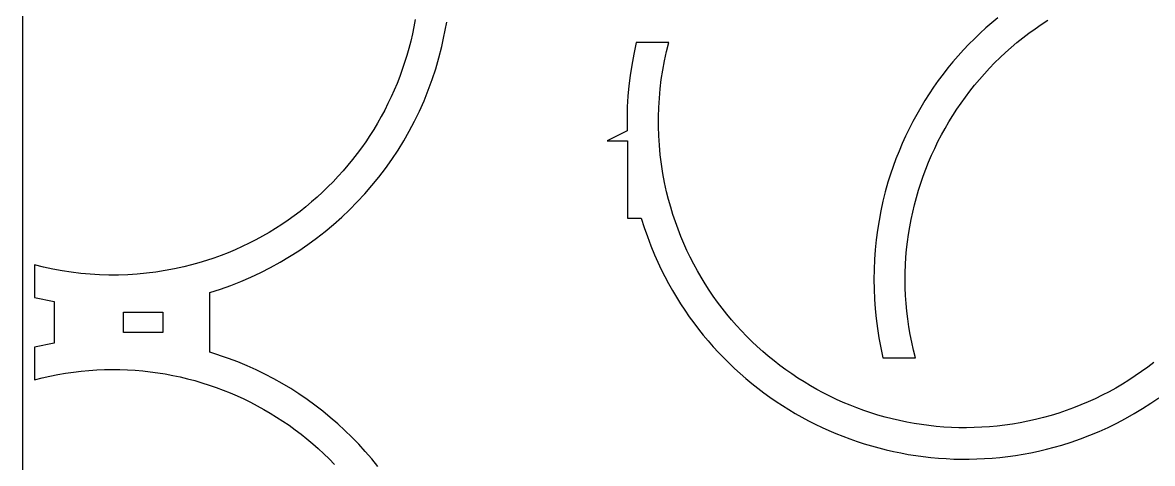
# Model space of a CAD drawing. Extents: x 378 to 958, y 20 to 900.
# Drawn here: x 378 to 521.8, y 570.9 to 627 of the extents above; entities that cross this region are included whole.
import ezdxf

# ---------------------------------------------------------------- set-up
doc = ezdxf.new("R2010")
doc.units = 0
doc.layers.get('0').update_dxf_attribs({"linetype": 'CONTINUOUS'})

msp = doc.modelspace()

# ---------------------------------------------------------------- linework, layer by layer
at = {"color": 0}
msp.add_line((378.0131, 900.108069), (378.0131, 20.108069), dxfattribs=at)
at = {"color": 4}
for p, q in [((427.974516, 627.374007), (427.80451, 626.440736)), ((431.794344, 625.995761), (431.974259, 627.032793)), ((501.327089, 626.943639), (500.575437, 626.28532)), ((502.093155, 627.583886), (501.327089, 626.943639)), ((507.631075, 626.732416), (508.444734, 627.263499)), ((427.612109, 625.513568), (427.397542, 624.592875)), ((427.80451, 626.440736), (427.612109, 625.513568)), ((431.588167, 624.958498), (431.794344, 625.995761)), ((499.838574, 625.609144), (499.116873, 624.915327)), ((500.575437, 626.28532), (499.838574, 625.609144)), ((505.283953, 625.027303), (506.050447, 625.613921)), ((506.050447, 625.613921), (506.832901, 626.182424)), ((506.832901, 626.182424), (507.631075, 626.732416)), ((427.397542, 624.592875), (427.161038, 623.679029)), ((430.991425, 622.494728), (431.355515, 623.921376)), ((431.355515, 623.921376), (431.588167, 624.958498)), ((456.069809, 624.434783), (455.775564, 622.933259)), ((460.232509, 624.434783), (456.069809, 624.434783)), ((459.940847, 623.272773), (460.232509, 624.434783)), ((498.410707, 624.204083), (497.720448, 623.475629)), ((499.116873, 624.915327), (498.410707, 624.204083)), ((503.799792, 623.801304), (504.533655, 624.422965)), ((504.533655, 624.422965), (505.283953, 625.027303)), ((426.902825, 622.772402), (426.623133, 621.873366)), ((427.161038, 623.679029), (426.902825, 622.772402)), ((430.581806, 621.090427), (430.991425, 622.494728)), ((455.775564, 622.933259), (455.522355, 621.541505)), ((459.685811, 622.101788), (459.940847, 623.272773)), ((497.046472, 622.73018), (496.389149, 621.967951)), ((497.720448, 623.475629), (497.046472, 622.73018)), ((501.699187, 621.836345), (502.38232, 622.507598)), ((502.38232, 622.507598), (503.082601, 623.162716)), ((503.082601, 623.162716), (503.799792, 623.801304)), ((426.623133, 621.873366), (426.322191, 620.982292)), ((430.127607, 619.709138), (430.581806, 621.090427)), ((455.522355, 621.541505), (455.311607, 620.218258)), ((459.467406, 620.923033), (459.685811, 622.101788)), ((495.748855, 621.189159), (495.125962, 620.394017)), ((496.389149, 621.967951), (495.748855, 621.189159)), ((500.385314, 620.447021), (501.033439, 621.149354)), ((501.033439, 621.149354), (501.699187, 621.836345)), ((426.000226, 620.099553), (425.657468, 619.22552)), ((426.322191, 620.982292), (426.000226, 620.099553)), ((429.629783, 618.351525), (430.127607, 619.709138)), ((455.311607, 620.218258), (455.144747, 618.922258)), ((459.140504, 618.547044), (459.285636, 619.737715)), ((459.285636, 619.737715), (459.467406, 620.923033)), ((495.125962, 620.394017), (494.520843, 619.582743)), ((499.142885, 618.997913), (499.75505, 619.729742)), ((499.75505, 619.729742), (500.385314, 620.447021)), ((425.294146, 618.360565), (424.910489, 617.50506)), ((425.657468, 619.22552), (425.294146, 618.360565)), ((429.089285, 617.018253), (429.629783, 618.351525)), ((455.144747, 618.922258), (455.023201, 617.612242)), ((459.032013, 617.352224), (459.140504, 618.547044)), ((493.933872, 618.755551), (493.365422, 617.912657)), ((494.520843, 619.582743), (493.933872, 618.755551)), ((497.973802, 617.492191), (498.549056, 618.251931)), ((498.549056, 618.251931), (499.142885, 618.997913)), ((424.910489, 617.50506), (424.506724, 616.659377)), ((428.507065, 615.709986), (429.089285, 617.018253)), ((455.023201, 617.612242), (454.948395, 616.246948)), ((458.960168, 616.154464), (459.032013, 617.352224)), ((492.815867, 617.054277), (492.285578, 616.180625)), ((493.365422, 617.912657), (492.815867, 617.054277)), ((496.879966, 615.933026), (497.417359, 616.719091)), ((497.417359, 616.719091), (497.973802, 617.492191)), ((424.083082, 615.823888), (423.639791, 614.998964)), ((424.506724, 616.659377), (424.083082, 615.823888)), ((427.884076, 614.427388), (428.507065, 615.709986)), ((454.948395, 616.246948), (454.921756, 614.785116)), ((458.924972, 614.95497), (458.960168, 616.154464)), ((491.77493, 615.291917), (491.284297, 614.388369)), ((492.285578, 616.180625), (491.77493, 615.291917)), ((496.361861, 615.134392), (496.879966, 615.933026)), ((423.17708, 614.184978), (422.695177, 613.382301)), ((423.639791, 614.998964), (423.17708, 614.184978)), ((427.221269, 613.171125), (427.884076, 614.427388)), ((454.921756, 614.785116), (454.944709, 613.185483)), ((458.926429, 613.75495), (458.924972, 614.95497)), ((491.284297, 614.388369), (490.81405, 613.470197)), ((495.384463, 613.501003), (495.86328, 614.323585)), ((495.86328, 614.323585), (496.361861, 615.134392)), ((422.194312, 612.591305), (421.674712, 611.812362)), ((422.695177, 613.382301), (422.194312, 612.591305)), ((426.519598, 611.94186), (427.221269, 613.171125)), ((454.944709, 613.185483), (452.380709, 611.935583)), ((458.964542, 612.555612), (458.926429, 613.75495)), ((459.039315, 611.358161), (458.964542, 612.555612)), ((490.364564, 612.537615), (489.936211, 611.59084)), ((490.81405, 613.470197), (490.364564, 612.537615)), ((494.487067, 611.822093), (494.925646, 612.66704)), ((494.925646, 612.66704), (495.384463, 613.501003)), ((421.136608, 611.045844), (420.580228, 610.292123)), ((421.674712, 611.812362), (421.136608, 611.045844)), ((425.780014, 610.740258), (426.519598, 611.94186)), ((452.380709, 611.935583), (454.980509, 611.935583)), ((454.980509, 611.935583), (454.980509, 602.104783)), ((459.150752, 610.163806), (459.039315, 611.358161)), ((489.936211, 611.59084), (489.529366, 610.630086)), ((493.671576, 610.100834), (494.068964, 610.966559)), ((494.068964, 610.966559), (494.487067, 611.822093)), ((420.0058, 609.55157), (419.413553, 608.824557)), ((420.580228, 610.292123), (420.0058, 609.55157)), ((424.190919, 608.422703), (425.00347, 609.566985)), ((425.00347, 609.566985), (425.780014, 610.740258)), ((459.298856, 608.973754), (459.150752, 610.163806)), ((489.1444, 609.655569), (488.781688, 608.667506)), ((489.529366, 610.630086), (489.1444, 609.655569)), ((493.295138, 609.225313), (493.671576, 610.100834)), ((418.803717, 608.111457), (418.17652, 607.41264)), ((419.413553, 608.824557), (418.803717, 608.111457)), ((423.343311, 607.308078), (424.190919, 608.422703)), ((459.483631, 607.789211), (459.298856, 608.973754)), ((488.781688, 608.667506), (488.441603, 607.66611)), ((492.60607, 607.44647), (492.939891, 608.340393)), ((492.939891, 608.340393), (493.295138, 609.225313)), ((417.532191, 606.72848), (416.870958, 606.059347)), ((418.17652, 607.41264), (417.532191, 606.72848)), ((422.4616, 606.223774), (423.343311, 607.308078)), ((459.705081, 606.611385), (459.483631, 607.789211)), ((488.441603, 607.66611), (488.124518, 606.651598)), ((492.293914, 606.543941), (492.60607, 607.44647)), ((416.193051, 605.405614), (415.498699, 604.767652)), ((416.870958, 606.059347), (416.193051, 605.405614)), ((421.546738, 605.170456), (422.4616, 606.223774)), ((459.963209, 605.441483), (459.705081, 606.611385)), ((460.207658, 604.466253), (459.963209, 605.441483)), ((487.786228, 605.455716), (487.482951, 604.247315)), ((488.124518, 606.651598), (487.786228, 605.455716)), ((491.735547, 604.714647), (492.00366, 605.633201)), ((492.00366, 605.633201), (492.293914, 606.543941)), ((414.788129, 604.145834), (414.061571, 603.540531)), ((415.498699, 604.767652), (414.788129, 604.145834)), ((419.621369, 603.159436), (420.599677, 604.148789)), ((420.599677, 604.148789), (421.546738, 605.170456)), ((460.475315, 603.502893), (460.207658, 604.466253)), ((487.482951, 604.247315), (487.214793, 603.027887)), ((491.266693, 602.855681), (491.489812, 603.788675)), ((491.489812, 603.788675), (491.735547, 604.714647)), ((412.561407, 602.380957), (411.788258, 601.827431)), ((413.319254, 602.952115), (412.561407, 602.380957)), ((414.061571, 603.540531), (413.319254, 602.952115)), ((418.612768, 602.203062), (419.621369, 603.159436)), ((460.765808, 602.551633), (460.475315, 603.502893)), ((461.078766, 601.6127), (460.765808, 602.551633)), ((487.214793, 603.027887), (486.981857, 601.798923)), ((491.066427, 601.916062), (491.266693, 602.855681)), ((411.000036, 601.291907), (410.19697, 600.774757)), ((411.788258, 601.827431), (411.000036, 601.291907)), ((416.50849, 600.39191), (417.574824, 601.280332)), ((417.574824, 601.280332), (418.612768, 602.203062)), ((454.980509, 602.104783), (456.716409, 602.104783)), ((456.716409, 602.104783), (457.114788, 600.905356)), ((457.114788, 600.905356), (457.514909, 599.74192)), ((461.413816, 600.686325), (461.078766, 601.6127)), ((486.981857, 601.798923), (486.784246, 600.561915)), ((490.735407, 600.018531), (490.889252, 600.970213)), ((490.889252, 600.970213), (491.066427, 601.916062)), ((408.547221, 599.797069), (407.700996, 599.337273)), ((409.379288, 600.276354), (408.547221, 599.797069)), ((410.19697, 600.774757), (409.379288, 600.276354)), ((414.294463, 598.72065), (415.414719, 599.538461)), ((415.414719, 599.538461), (416.50849, 600.39191)), ((457.514909, 599.74192), (457.942631, 598.585515)), ((461.770588, 599.772735), (461.413816, 600.686325)), ((462.148708, 598.87216), (461.770588, 599.772735)), ((486.784246, 600.561915), (486.622064, 599.318356)), ((490.605128, 599.061411), (490.735407, 600.018531)), ((405.079663, 598.078546), (404.179095, 597.700429)), ((405.966988, 598.47764), (405.079663, 598.078546)), ((406.840842, 598.89734), (405.966988, 598.47764)), ((407.700996, 599.337273), (406.840842, 598.89734)), ((413.148673, 597.93914), (414.294463, 598.72065)), ((457.942631, 598.585515), (458.423809, 597.407183)), ((462.547806, 597.984827), (462.148708, 598.87216)), ((486.495416, 598.069736), (486.404405, 596.817548)), ((486.622064, 599.318356), (486.495416, 598.069736)), ((490.416221, 597.132447), (490.498653, 598.099251)), ((490.498653, 598.099251), (490.605128, 599.061411)), ((401.400227, 596.695661), (400.448978, 596.405172)), ((402.339148, 597.008615), (401.400227, 596.695661)), ((403.265514, 597.343661), (402.339148, 597.008615)), ((404.179095, 597.700429), (403.265514, 597.343661)), ((410.784305, 596.487684), (411.978304, 597.194597)), ((411.978304, 597.194597), (413.148673, 597.93914)), ((458.423809, 597.407183), (458.83745, 596.477334)), ((462.967509, 597.110967), (462.547806, 597.984827)), ((463.407446, 596.250808), (462.967509, 597.110967)), ((486.404405, 596.817548), (486.349135, 595.563283)), ((490.358069, 596.161394), (490.416221, 597.132447)), ((380.678862, 595.8708), (379.517115, 596.162476)), ((379.517115, 596.162476), (379.517115, 591.999776)), ((381.849691, 595.615761), (380.678862, 595.8708)), ((383.028379, 595.397361), (381.849691, 595.615761)), ((384.213704, 595.215601), (383.028379, 595.397361)), ((385.404443, 595.070484), (384.213704, 595.215601)), ((394.978629, 595.228872), (393.788569, 595.080789)), ((396.163105, 595.413613), (394.978629, 595.228872)), ((397.340774, 595.635014), (396.163105, 595.413613)), ((398.510415, 595.893076), (397.340774, 595.635014)), ((399.485631, 596.13752), (398.510415, 595.893076)), ((400.448978, 596.405172), (399.485631, 596.13752)), ((407.070063, 594.599376), (408.329233, 595.189409)), ((408.329233, 595.189409), (409.567631, 595.819066)), ((409.567631, 595.819066), (410.784305, 596.487684)), ((458.83745, 596.477334), (459.27084, 595.561658)), ((459.27084, 595.561658), (459.723632, 594.660317)), ((463.867244, 595.404578), (463.407446, 596.250808)), ((464.346532, 594.572506), (463.867244, 595.404578)), ((486.349135, 595.563283), (486.32971, 594.308434)), ((490.315556, 594.208127), (490.324435, 595.186488)), ((490.324435, 595.186488), (490.358069, 596.161394)), ((386.599374, 594.96201), (385.404443, 595.070484)), ((387.797277, 594.890182), (386.599374, 594.96201)), ((388.996927, 594.855001), (387.797277, 594.890182)), ((390.197104, 594.85647), (388.996927, 594.855001)), ((391.396584, 594.894589), (390.197104, 594.85647)), ((392.594147, 594.969362), (391.396584, 594.894589)), ((393.788569, 595.080789), (392.594147, 594.969362)), ((404.493218, 593.54084), (405.791074, 594.049631)), ((405.791074, 594.049631), (407.070063, 594.599376)), ((459.723632, 594.660317), (460.195479, 593.773475)), ((460.195479, 593.773475), (460.686033, 592.901293)), ((464.844938, 593.754821), (464.346532, 594.572506)), ((465.36209, 592.951753), (464.844938, 593.754821)), ((486.32971, 594.308434), (486.346234, 593.054491)), ((490.33167, 593.226706), (490.315556, 594.208127)), ((401.844715, 592.648776), (403.177448, 593.073667)), ((401.847115, 592.646376), (401.844715, 592.648776)), ((401.847115, 585.038276), (401.847115, 592.646376)), ((403.177448, 593.073667), (404.493218, 593.54084)), ((460.686033, 592.901293), (461.194947, 592.043934)), ((465.897617, 592.163529), (465.36209, 592.951753)), ((486.346234, 593.054491), (486.39881, 591.802948)), ((490.373015, 592.242621), (490.33167, 593.226706)), ((379.517115, 591.999776), (382.046115, 591.493576)), ((382.046115, 591.493576), (382.046115, 586.191276)), ((461.194947, 592.043934), (461.721874, 591.201561)), ((461.721874, 591.201561), (462.266466, 590.374337)), ((466.451145, 591.390378), (465.897617, 592.163529)), ((467.022305, 590.63253), (466.451145, 591.390378)), ((486.39881, 591.802948), (486.487542, 590.555295)), ((490.439828, 591.256269), (490.373015, 592.242621)), ((490.532349, 590.268046), (490.439828, 591.256269)), ((462.266466, 590.374337), (462.828376, 589.562424)), ((462.828376, 589.562424), (463.407256, 588.765984)), ((467.610723, 589.890212), (467.022305, 590.63253)), ((468.216027, 589.163655), (467.610723, 589.890212)), ((486.487542, 590.555295), (486.612535, 589.313024)), ((490.650813, 589.278348), (490.532349, 590.268046)), ((463.407256, 588.765984), (464.00276, 587.98518)), ((464.00276, 587.98518), (464.61454, 587.220175)), ((468.837847, 588.453086), (468.216027, 589.163655)), ((469.47581, 587.758734), (468.837847, 588.453086)), ((486.612535, 589.313024), (486.773893, 588.077628)), ((486.773893, 588.077628), (486.971718, 586.850598)), ((490.795459, 588.28757), (490.650813, 589.278348)), ((490.966525, 587.296111), (490.795459, 588.28757)), ((464.61454, 587.220175), (465.242249, 586.471131)), ((470.129544, 587.080829), (469.47581, 587.758734)), ((470.798678, 586.419598), (470.129544, 587.080829)), ((486.971718, 586.850598), (487.477918, 584.321598)), ((491.164248, 586.304365), (490.966525, 587.296111)), ((382.046115, 586.191276), (379.517115, 585.684876)), ((379.517115, 585.684876), (379.517115, 581.522176)), ((465.242249, 586.471131), (465.885538, 585.73821)), ((465.885538, 585.73821), (466.544062, 585.021577)), ((471.482839, 585.775272), (470.798678, 586.419598)), ((472.181655, 585.148077), (471.482839, 585.775272)), ((472.894756, 584.538244), (472.181655, 585.148077)), ((491.388866, 585.312728), (491.164248, 586.304365)), ((491.640618, 584.321598), (491.388866, 585.312728)), ((404.219615, 584.253176), (401.847115, 585.038276)), ((405.40365, 583.802677), (404.219615, 584.253176)), ((406.570534, 583.318424), (405.40365, 583.802677)), ((466.544062, 585.021577), (467.217472, 584.321392)), ((467.217472, 584.321392), (467.905421, 583.637819)), ((473.621769, 583.946001), (472.894756, 584.538244)), ((474.362321, 583.371577), (473.621769, 583.946001)), ((487.477918, 584.321598), (491.640618, 584.321598)), ((521.942129, 583.729062), (521.175636, 583.142445)), ((382.49164, 582.196282), (383.483104, 582.367351)), ((383.483104, 582.367351), (384.473884, 582.512001)), ((384.473884, 582.512001), (385.463586, 582.630468)), ((385.463586, 582.630468), (386.451812, 582.722992)), ((386.451812, 582.722992), (387.438167, 582.789808)), ((387.438167, 582.789808), (388.422254, 582.831156)), ((388.422254, 582.831156), (389.403677, 582.847272)), ((389.403677, 582.847272), (390.382041, 582.838395)), ((390.382041, 582.838395), (391.356948, 582.804763)), ((391.356948, 582.804763), (392.328002, 582.746612)), ((392.328002, 582.746612), (393.294808, 582.664181)), ((393.294808, 582.664181), (394.256969, 582.557709)), ((394.256969, 582.557709), (395.21409, 582.427431)), ((395.21409, 582.427431), (396.165772, 582.273586)), ((396.165772, 582.273586), (397.111622, 582.096413)), ((407.719686, 582.801039), (406.570534, 583.318424)), ((408.85052, 582.251142), (407.719686, 582.801039)), ((409.962455, 581.669356), (408.85052, 582.251142)), ((467.905421, 583.637819), (468.607562, 582.97102)), ((468.607562, 582.97102), (469.323548, 582.321157)), ((469.323548, 582.321157), (470.05303, 581.688394)), ((475.116042, 582.815201), (474.362321, 583.371577)), ((475.88256, 582.277101), (475.116042, 582.815201)), ((476.661502, 581.757506), (475.88256, 582.277101)), ((520.393184, 582.573944), (519.595011, 582.023954)), ((521.175636, 583.142445), (520.393184, 582.573944)), ((379.517115, 581.522176), (380.508249, 581.773932)), ((380.508249, 581.773932), (381.49989, 581.998555)), ((381.49989, 581.998555), (382.49164, 582.196282)), ((397.111622, 582.096413), (398.051242, 581.896148)), ((398.051242, 581.896148), (398.984236, 581.673029)), ((398.984236, 581.673029), (399.910208, 581.427295)), ((399.910208, 581.427295), (400.828762, 581.159182)), ((400.828762, 581.159182), (401.739502, 580.868929)), ((401.739502, 580.868929), (402.642031, 580.556773)), ((411.054906, 581.056301), (409.962455, 581.669356)), ((412.12729, 580.412598), (411.054906, 581.056301)), ((470.05303, 581.688394), (470.795662, 581.072893)), ((470.795662, 581.072893), (471.551097, 580.474816)), ((477.452497, 581.256645), (476.661502, 581.757506)), ((478.255173, 580.774747), (477.452497, 581.256645)), ((517.952452, 580.981093), (517.108542, 580.489015)), ((518.781354, 581.492871), (517.952452, 580.981093)), ((519.595011, 582.023954), (518.781354, 581.492871)), ((402.642031, 580.556773), (403.535953, 580.222953)), ((403.535953, 580.222953), (404.420873, 579.867705)), ((404.420873, 579.867705), (405.296393, 579.491268)), ((405.296393, 579.491268), (406.162118, 579.093879)), ((413.179024, 579.738868), (412.12729, 580.412598)), ((414.209524, 579.035733), (413.179024, 579.738868)), ((471.551097, 580.474816), (472.318987, 579.894326)), ((472.318987, 579.894326), (473.098984, 579.331586)), ((479.069157, 580.312041), (478.255173, 580.774747)), ((479.894079, 579.868754), (479.069157, 580.312041)), ((480.729567, 579.445117), (479.894079, 579.868754)), ((481.575247, 579.041358), (480.729567, 579.445117)), ((515.376649, 579.565545), (514.489142, 579.134944)), ((516.249861, 580.017034), (515.376649, 579.565545)), ((517.108542, 580.489015), (516.249861, 580.017034)), ((406.162118, 579.093879), (407.017651, 578.675777)), ((407.017651, 578.675777), (407.862596, 578.237198)), ((407.862596, 578.237198), (408.696558, 577.778381)), ((415.218208, 578.303814), (414.209524, 579.035733)), ((416.204491, 577.543732), (415.218208, 578.303814)), ((473.098984, 579.331586), (473.890742, 578.786758)), ((473.890742, 578.786758), (474.693913, 578.260005)), ((474.693913, 578.260005), (475.50815, 577.751489)), ((482.43075, 578.657706), (481.575247, 579.041358)), ((483.295702, 578.294389), (482.43075, 578.657706)), ((484.169732, 577.951636), (483.295702, 578.294389)), ((485.052468, 577.629676), (484.169732, 577.951636)), ((511.74323, 577.972439), (510.800922, 577.629355)), ((512.672195, 578.337995), (511.74323, 577.972439)), ((513.587578, 578.725629), (512.672195, 578.337995)), ((514.489142, 579.134944), (513.587578, 578.725629)), ((520.51535, 577.871552), (521.564939, 578.543533)), ((521.564939, 578.543533), (522.593819, 579.244915)), ((408.696558, 577.778381), (409.51914, 577.299564)), ((409.51914, 577.299564), (410.329945, 576.800983)), ((410.329945, 576.800983), (411.128577, 576.282878)), ((417.167791, 576.756108), (416.204491, 577.543732)), ((418.107525, 575.941563), (417.167791, 576.756108)), ((475.50815, 577.751489), (476.333104, 577.261372)), ((476.333104, 577.261372), (477.16843, 576.789819)), ((477.16843, 576.789819), (478.013779, 576.33699)), ((485.943538, 577.328738), (485.052468, 577.629676)), ((486.842571, 577.049051), (485.943538, 577.328738)), ((487.749194, 576.790843), (486.842571, 577.049051)), ((488.663036, 576.554343), (487.749194, 576.790843)), ((489.583725, 576.339781), (488.663036, 576.554343)), ((506.903009, 576.489683), (505.922665, 576.270258)), ((507.896314, 576.73891), (506.903009, 576.489683)), ((508.877227, 577.012195), (507.896314, 576.73891)), ((509.845508, 577.309142), (508.877227, 577.012195)), ((510.800922, 577.629355), (509.845508, 577.309142)), ((517.248536, 576.037843), (518.356527, 576.618124)), ((518.356527, 576.618124), (519.445672, 577.229555)), ((519.445672, 577.229555), (520.51535, 577.871552)), ((411.128577, 576.282878), (411.914641, 575.745485)), ((411.914641, 575.745485), (412.68774, 575.189042)), ((412.68774, 575.189042), (413.447478, 574.613788)), ((419.023108, 575.100718), (418.107525, 575.941563)), ((419.913957, 574.234194), (419.023108, 575.100718)), ((478.013779, 576.33699), (478.868805, 575.903049)), ((478.868805, 575.903049), (479.733159, 575.488158)), ((479.733159, 575.488158), (480.606495, 575.092479)), ((480.606495, 575.092479), (481.488466, 574.716177)), ((490.510888, 576.147384), (489.583725, 576.339781)), ((491.444155, 575.977381), (490.510888, 576.147384)), ((492.383153, 575.830002), (491.444155, 575.977381)), ((493.32751, 575.705475), (492.383153, 575.830002)), ((494.276855, 575.604028), (493.32751, 575.705475)), ((495.230815, 575.525892), (494.276855, 575.604028)), ((496.18902, 575.471294), (495.230815, 575.525892)), ((497.151096, 575.440463), (496.18902, 575.471294)), ((498.116672, 575.433628), (497.151096, 575.440463)), ((499.085377, 575.451018), (498.116672, 575.433628)), ((500.056838, 575.492861), (499.085377, 575.451018)), ((501.030684, 575.559387), (500.056838, 575.492861)), ((502.006542, 575.650824), (501.030684, 575.559387)), ((502.984041, 575.767401), (502.006542, 575.650824)), ((503.962809, 575.909346), (502.984041, 575.767401)), ((504.942475, 576.076889), (503.962809, 575.909346)), ((505.922665, 576.270258), (504.942475, 576.076889)), ((514.978501, 574.973067), (516.12232, 575.489297)), ((516.12232, 575.489297), (517.248536, 576.037843)), ((413.447478, 574.613788), (414.193459, 574.019959)), ((414.193459, 574.019959), (414.925286, 573.407794)), ((420.77949, 573.342614), (419.913957, 574.234194)), ((481.488466, 574.716177), (482.378723, 574.359411)), ((482.378723, 574.359411), (483.276919, 574.022347)), ((483.276919, 574.022347), (484.182708, 573.705145)), ((484.182708, 573.705145), (485.095741, 573.407969)), ((510.239609, 573.242983), (511.447632, 573.624112)), ((511.447632, 573.624112), (512.640536, 574.039891)), ((512.640536, 574.039891), (513.817699, 574.489737)), ((513.817699, 574.489737), (514.978501, 574.973067)), ((414.925286, 573.407794), (415.642564, 572.777531)), ((415.642564, 572.777531), (416.344895, 572.129406)), ((421.619122, 572.426597), (420.77949, 573.342614)), ((422.432271, 571.486765), (421.619122, 572.426597)), ((485.095741, 573.407969), (486.015672, 573.130982)), ((486.015672, 573.130982), (486.942153, 572.874345)), ((486.942153, 572.874345), (487.874837, 572.638221)), ((487.874837, 572.638221), (488.813376, 572.422773)), ((488.813376, 572.422773), (489.757423, 572.228164)), ((489.757423, 572.228164), (490.706631, 572.054556)), ((505.327831, 572.081113), (506.31237, 572.265632)), ((506.31237, 572.265632), (507.296165, 572.473916)), ((507.296165, 572.473916), (508.278868, 572.706127)), ((508.278868, 572.706127), (509.260132, 572.962429)), ((509.260132, 572.962429), (510.239609, 573.242983)), ((416.344895, 572.129406), (417.031885, 571.463659)), ((417.031885, 571.463659), (417.703136, 570.780526)), ((423.218353, 570.523739), (422.432271, 571.486765)), ((490.706631, 572.054556), (491.660652, 571.902112)), ((491.660652, 571.902112), (492.619139, 571.770993)), ((492.619139, 571.770993), (493.581745, 571.661364)), ((493.581745, 571.661364), (494.548122, 571.573386)), ((494.548122, 571.573386), (495.517923, 571.507222)), ((495.517923, 571.507222), (496.4908, 571.463034)), ((496.4908, 571.463034), (497.466407, 571.440985)), ((497.466407, 571.440985), (498.444396, 571.441238)), ((498.444396, 571.441238), (499.424419, 571.463956)), ((499.424419, 571.463956), (500.406129, 571.5093)), ((500.406129, 571.5093), (501.389179, 571.577434)), ((501.389179, 571.577434), (502.373222, 571.668519)), ((502.373222, 571.668519), (503.35791, 571.782719)), ((503.35791, 571.782719), (504.342895, 571.920196)), ((504.342895, 571.920196), (505.327831, 572.081113))]:
    msp.add_line(p, q, dxfattribs=at)
at = {"color": 7}
for p, q in [((390.858015, 587.542476), (390.858015, 590.142176)), ((390.858015, 590.142176), (395.857715, 590.142176)), ((395.857715, 590.142176), (395.857715, 587.542476)), ((395.857715, 587.542476), (390.858015, 587.542476))]:
    msp.add_line(p, q, dxfattribs=at)

doc.saveas('drawing.dxf')
